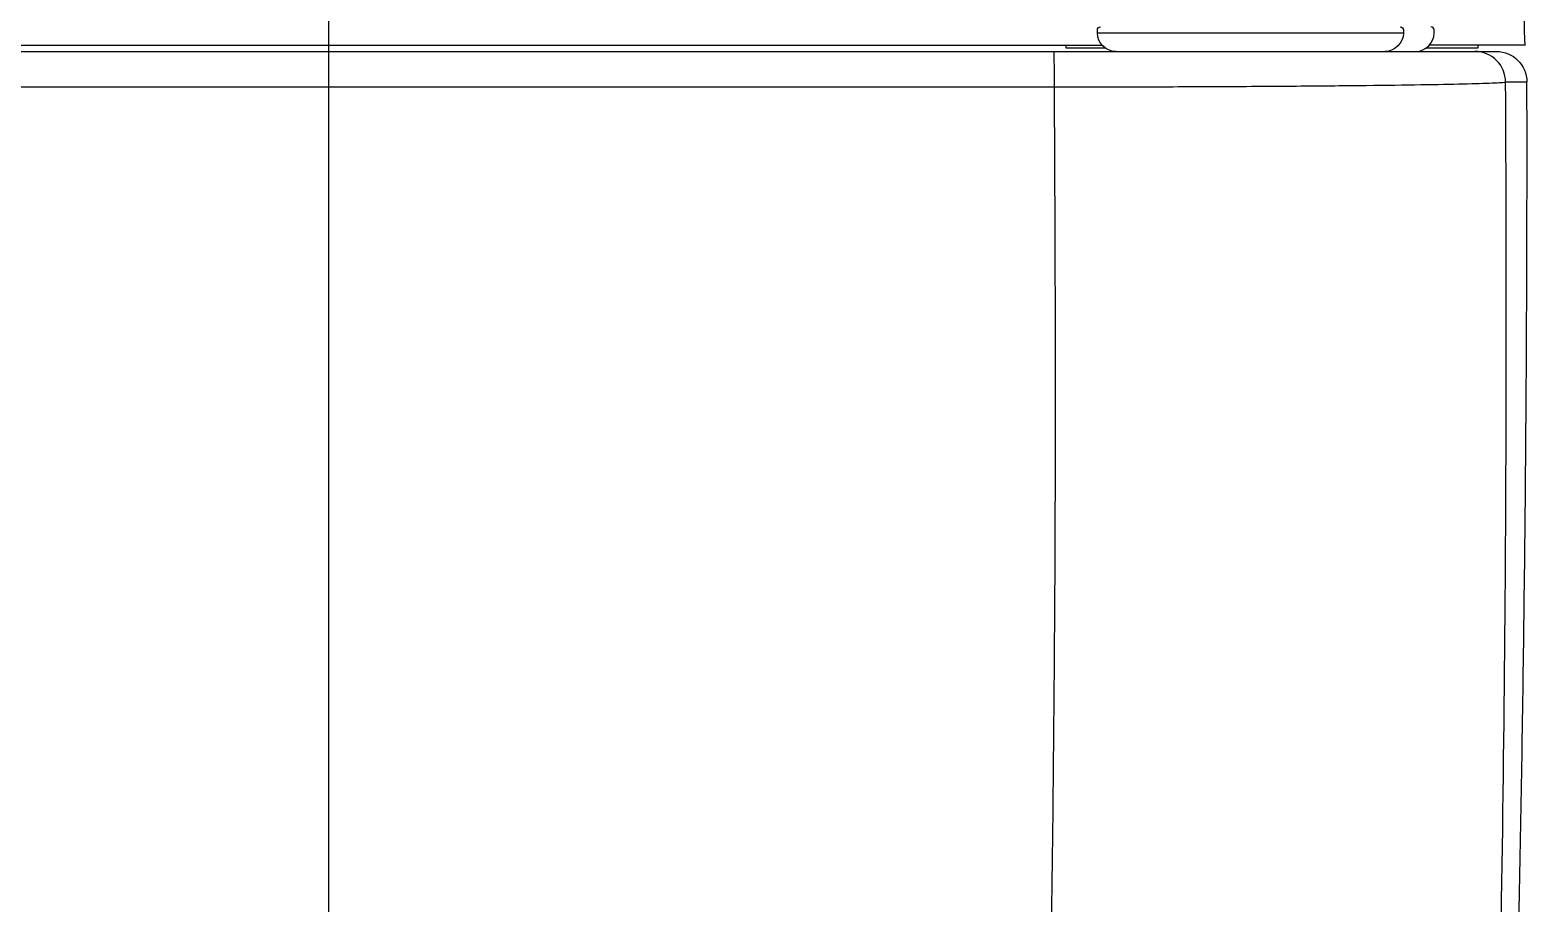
# Model space of a CAD drawing. Header units: millimetres. Extents: x 0 to 460316, y -63250 to 103204.
# Drawn here: x 181619.6 to 181863.3, y 48037.7 to 48179.9 of the extents above; entities that cross this region are included whole.
import ezdxf

# ---------------------------------------------------------------- set-up
doc = ezdxf.new("R2010")
doc.units = ezdxf.units.MM
doc.header["$LTSCALE"] = 25
doc.linetypes.add('CENTER', pattern=[50.8, 31.75, -6.35, 6.35, -6.35])
doc.layers.add('1', color=1, linetype='CENTER')
doc.layers.add('line', color=7, linetype='Continuous')

msp = doc.modelspace()

# ---------------------------------------------------------------- linework, layer by layer
at = {"layer": '1', "ltscale": 50}
msp.add_line((181668.26, 47752.45), (181668.26, 48322.95), dxfattribs=at)
at = {"layer": 'line'}
for p, q in [((181793.36, 48179.45), (181793.36, 48179.95)), ((181843.16, 48179.95), (181843.16, 48179.45)), ((181848.16, 48179.45), (181848.16, 48179.95)), ((181542.4, 48177.45), (181794.12, 48177.45)), ((181788.26, 48176.95), (181788.26, 48177.45)), ((181792.65, 48176.95), (181788.26, 48176.95)), ((181794.7, 48176.95), (181792.65, 48176.95)), ((181855.26, 48176.95), (181846.82, 48176.95)), ((181862.99, 48177.45), (181847.4, 48177.45)), ((181855.26, 48177.45), (181855.26, 48176.95)), ((181863.27, 48171.46), (181863.27, 48171.46))]:
    msp.add_line(p, q, dxfattribs=at)
at = {"layer": 'line', "extrusion": (0, 0, -1)}
for centre, radius, start, end in [((-181793.86, 48179.95), 0.5, 360, 90), ((-181796.36, 48179.45), 3, 270, 0), ((-181840.16, 48179.45), 3, 180, 270), ((-181842.66, 48179.95), 0.5, 90, 180), ((-181858.27, 48171.45), 5, 89.9999, 179.7867)]:
    msp.add_arc(centre, radius, start, end, dxfattribs=at)
at = {"layer": 'line'}
for centre, radius, start, end in [((181845.16, 48179.45), 3, 270, 0), ((181847.66, 48179.95), 0.5, 360, 90)]:
    msp.add_arc(centre, radius, start, end, dxfattribs=at)
msp.add_ellipse((170729.57, 37162.26), major_axis=(-17.6, 59490.68), ratio=0.190492, start_param=4.898565, end_param=4.898721, dxfattribs=at)
for points, knots in [([(181793.36, 48179.45), (181793.36, 48179.45), (181794.47, 48179.45), (181797.83, 48179.45), (181802.02, 48179.45), (181808.62, 48179.45), (181818.26, 48179.45), (181827.91, 48179.45), (181834.5, 48179.45), (181838.7, 48179.45), (181842.06, 48179.45), (181843.16, 48179.45), (181843.16, 48179.45)], [0, 0, 0, 0, 0.083333, 0.166667, 0.25, 0.333333, 0.5, 0.666667, 0.75, 0.833333, 0.916667, 1, 1, 1, 1]), ([(181786.37, 48170.61), (181786.37, 48172.04), (181786.37, 48173.56), (181786.33, 48175.78), (181786.31, 48176.45), (181786.29, 48176.45)], [0, 0, 0, 0, 0.5, 0.5, 1, 1, 1, 1]), ([(181786.29, 48176.45), (181790.57, 48176.45), (181794.77, 48176.45), (181803.05, 48176.45), (181807.14, 48176.45), (181815.04, 48176.45), (181818.8, 48176.45), (181825.93, 48176.45), (181829.34, 48176.45), (181835.56, 48176.45), (181838.38, 48176.45), (181843.46, 48176.45), (181845.73, 48176.45), (181849.53, 48176.45), (181851.08, 48176.45), (181853.48, 48176.45), (181854.34, 48176.45), (181854.8, 48176.45)], [0, 0, 0, 0, 0.125, 0.125, 0.25, 0.25, 0.375, 0.375, 0.5, 0.5, 0.625, 0.625, 0.75, 0.75, 0.875, 0.875, 1, 1, 1, 1]), ([(181859.8, 48171.46), (181859.79, 48172.78), (181859.25, 48174.07), (181857.41, 48175.91), (181856.1, 48176.45), (181854.8, 48176.45)], [0, 0, 0, 0, 0.5, 0.5, 1, 1, 1, 1]), ([(181859.8, 48171.39), (181859.31, 48171.34), (181858.4, 48171.29), (181855.84, 48171.19), (181854.18, 48171.14), (181850.12, 48171.05), (181847.69, 48171), (181842.25, 48170.92), (181839.22, 48170.88), (181832.55, 48170.81), (181828.89, 48170.78), (181821.24, 48170.72), (181817.21, 48170.7), (181808.74, 48170.66), (181804.35, 48170.64), (181795.47, 48170.62), (181790.96, 48170.61), (181786.37, 48170.61)], [0, 0, 0, 0, 0.125, 0.125, 0.25, 0.25, 0.375, 0.375, 0.5, 0.5, 0.625, 0.625, 0.75, 0.75, 0.875, 0.875, 1, 1, 1, 1]), ([(181850.72, 47802.45), (181851.57, 47817.71), (181852.36, 47832.97), (181853.82, 47863.54), (181854.5, 47878.85), (181856.34, 47924.8), (181857.34, 47955.5), (181859.61, 48047.76), (181860.18, 48109.48), (181859.8, 48171.39)], [0, 0, 0, 0, 0.125, 0.125, 0.25, 0.25, 0.5, 0.5, 1, 1, 1, 1]), ([(181852.56, 47802.45), (181853.11, 47811.68), (181854.13, 47829.37), (181855.49, 47854.77), (181856.62, 47877.88), (181857.57, 47898.7), (181858.3, 47916.12), (181858.87, 47930.45), (181859.3, 47941.97), (181859.66, 47952.08), (181859.98, 47961.38), (181860.32, 47971.85), (181860.71, 47984.72), (181861.16, 48000.64), (181861.62, 48018.87), (181862.08, 48039.42), (181862.49, 48062.12), (181862.85, 48086.95), (181863.13, 48113.88), (181863.28, 48142.29), (181863.29, 48161.74), (181863.27, 48171.46)], [0, 0, 0, 0, 0.075119, 0.144011, 0.206674, 0.263108, 0.313312, 0.348386, 0.379613, 0.406993, 0.430597, 0.455189, 0.492076, 0.535221, 0.584624, 0.640284, 0.702201, 0.769102, 0.842036, 0.921003, 1, 1, 1, 1]), ([(181777.97, 47802.45), (181778.51, 47812.78), (181779.59, 47833.44), (181781, 47864.47), (181782.27, 47895.52), (181783.37, 47926.59), (181784.31, 47957.67), (181785.35, 47999.37), (181786.24, 48051.37), (181786.57, 48102.07), (181786.52, 48141.71), (181786.42, 48160.66), (181786.37, 48170.61)], [0, 0, 0, 0, 0.084793, 0.169525, 0.254198, 0.338812, 0.423368, 0.507867, 0.678619, 0.84646, 0.919456, 1, 1, 1, 1])]:
    msp.add_open_spline(points, degree=3, knots=knots, dxfattribs=at)
for points in [[(181550.23, 48176.45), (181589.57, 48176.45), (181628.92, 48176.45), (181668.26, 48176.45)], [(181668.26, 48176.45), (181707.61, 48176.45), (181746.95, 48176.45), (181786.29, 48176.45)], [(181854.8, 48176.45), (181857.12, 48176.45), (181858.27, 48176.45), (181858.27, 48176.45)], [(181863.27, 48171.46), (181863.24, 48171.46), (181862.08, 48171.46), (181859.8, 48171.46)], [(181859.8, 48171.46), (181859.8, 48171.43), (181859.8, 48171.41), (181859.8, 48171.39)], [(181668.26, 48170.61), (181628.89, 48170.61), (181589.52, 48170.61), (181550.15, 48170.61)], [(181786.37, 48170.61), (181747, 48170.61), (181707.63, 48170.61), (181668.26, 48170.61)]]:
    msp.add_open_spline(points, degree=3, dxfattribs=at)

doc.saveas('drawing.dxf')
